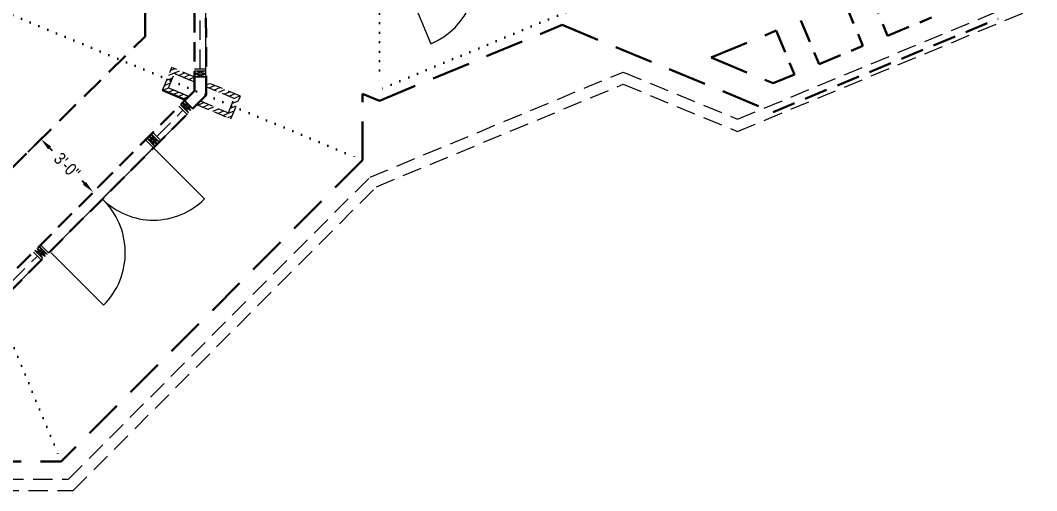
# Model space of a CAD drawing. Header units: inches. Extents: x 2775 to 14269, y 3393 to 7295.
# Drawn here: x 13452.2 to 13945.8, y 3392.9 to 3621.2 of the extents above; entities that cross this region are included whole.
import ezdxf

# ---------------------------------------------------------------- set-up
doc = ezdxf.new("R2010")
doc.units = ezdxf.units.IN
doc.header["$LTSCALE"] = 0.5
doc.header["$MEASUREMENT"] = 0
doc.header["$PDMODE"] = 1
for name, pattern in [('ACAD_ISO07W100', [3, 0, -3]), ('CENTER', [2, 1.25, -0.25, 0.25, -0.25]), ('HIDDEN', [0.375, 0.25, -0.125])]:
    doc.linetypes.add(name, pattern=pattern)
doc.layers.get('Defpoints').update_dxf_attribs({"linetype": 'CONTINUOUS'})
for name, color, linetype, lineweight in [('BALCONY', 3, 'CONTINUOUS', 30), ('DOORS', 7, 'CONTINUOUS', 9), ('GRID', 1, 'CENTER', 20), ('LITE COVE', 7, 'HIDDEN', 30), ('MASONRY', 16, 'HIDDEN', 30), ('ROOF BEAMS', 3, 'HIDDEN', 30), ('ROOFLINE', 7, 'HIDDEN', 30), ('WALL FRAMING', 7, 'CONTINUOUS', 9), ('WALLS', 7, 'HIDDEN', 9), ('WINDOWS', 5, 'HIDDEN', 9)]:
    doc.layers.add(name, color=color, linetype=linetype, lineweight=lineweight)
doc.layers.add('Dim', color=2, linetype='CONTINUOUS')
doc.styles.add('ARCHENT', font='technical.ttf', dxfattribs={"height": 6})
doc.dimstyles.new('ARCHENTLTD', dxfattribs={"dimtxt": 12, "dimasz": 6, "dimexe": 9, "dimexo": 3, "dimgap": 1, "dimtad": 0, "dimdec": 4, "dimzin": 1, "dimdsep": 46, "dimlunit": 4, "dimtxsty": 'ARCHENT', "dimcen": 6, "dimaunit": 1, "dimadec": 5, "dimazin": 0, "dimtfac": 1, "dimtdec": 4, "dimtofl": 0, "dimtmove": 0, "dimatfit": 3, "dimfxl": 1, "dimfrac": 2, "dimtolj": 1, "dimtzin": 0, "dimarcsym": 0})
pattern_1 = [(202.521756, (17030.3694, -9710.384), (0.71818915, -1.73200154), [])]

# ---------------------------------------------------------------- blocks, each defined once
blk = doc.blocks.new('*D55')
at = {"layer": 'Defpoints', "color": 0, "linetype": 'Continuous', "ltscale": 2.5}
for p in [(13462.26, 3563.49), (13462.26, 3563.49), (13487.63, 3537.76)]:
    blk.add_point(p, dxfattribs=at)
at = {"layer": 'Dim', "color": 0, "linetype": 'Continuous', "lineweight": -2, "ltscale": 2.5}
for p, q in [((13460.12, 3561.38), (13455.85, 3557.17)), ((13466.47, 3559.22), (13467.65, 3558.02)), ((13489.77, 3539.87), (13494.04, 3544.08)), ((13483.42, 3542.03), (13482.24, 3543.23))]:
    blk.add_line(p, q, dxfattribs=at)
at = {"layer": 'Dim', "color": 0, "linetype": 'Continuous', "ltscale": 2.5}
for points in [[(13467.18, 3559.92), (13465.76, 3558.51), (13462.26, 3563.49)], [(13484.13, 3542.74), (13482.71, 3541.33), (13487.63, 3537.76)]]:
    blk.add_solid(points, dxfattribs=at)
at = {"layer": 'Dim', "color": 0, "linetype": 'Continuous', "ltscale": 2.5, "insert": (13474.95, 3550.63), "char_height": 6, "attachment_point": 5, "rotation": 314.6011, "style": 'ARCHENT'}
blk.add_mtext('\\A1;3\'-0"', dxfattribs=at)

msp = doc.modelspace()

# ---------------------------------------------------------------- hatches: boundary and pattern name
at = {"layer": 'MASONRY', "lineweight": 9, "ltscale": 75}
h = msp.add_hatch(dxfattribs=at)
h.set_pattern_fill('ANSI31', color=256, scale=15, angle=67.5, style=0)
h.set_pattern_definition(pattern_1)
h.paths.add_polyline_path([(13539.56061, 3582.0451), (13537.84453, 3580.32604), (13554.48144, 3573.32711), (13559.08865, 3584.40836), (13542.4152, 3591.34062), (13542.41732, 3588.90302), (13556.14727, 3583.19456), (13553.27127, 3576.27721)])
at = {"layer": 'WALLS', "ltscale": 50}
h = msp.add_hatch(dxfattribs=at)
h.set_pattern_fill('ANSI31', color=256, scale=15, angle=67.5, style=0)
h.set_pattern_definition(pattern_1)
h.paths.add_polyline_path([(13524.20474, 3588.43343), (13525.62529, 3591.85011), (13523.5458, 3592.70934), (13521.26697, 3587.22831), (13532.32112, 3582.57797), (13534.0372, 3584.29704)])
h.paths.add_polyline_path([(13525.84167, 3598.23135), (13523.5458, 3592.70934), (13525.62529, 3591.85011), (13527.05546, 3595.28997), (13536.91533, 3591.19056), (13536.91321, 3593.62817)])

# ---------------------------------------------------------------- linework, layer by layer
at = {"layer": 'BALCONY', "linetype": 'HIDDEN', "lineweight": 20, "ltscale": 75}
for p, q in [((13800.48025, 3573.16946), (13941.56299, 3631.6762)), ((13800.48361, 3567.21667), (13945.77515, 3627.46879)), ((13622.09594, 3545.06399), (13745.03421, 3596.08958)), ((13745.03421, 3596.08958), (13800.48025, 3573.16946)), ((13745.03846, 3590.13643), (13800.48361, 3567.21667)), ((13475.6626, 3398.48748), (13622.09594, 3545.06399)), ((13261.65796, 3398.38291), (13475.6626, 3398.48748))]:
    msp.add_line(p, q, dxfattribs=at)
at = {"layer": 'BALCONY', "color": 3, "linetype": 'HIDDEN', "lineweight": 20, "ltscale": 75}
for p, q in [((13625.21417, 3540.40329), (13745.03846, 3590.13643)), ((13477.94346, 3392.98859), (13625.21417, 3540.40329)), ((13259.38247, 3392.8818), (13477.94346, 3392.98859))]:
    msp.add_line(p, q, dxfattribs=at)
at = {"layer": 'DOORS', "ltscale": 75}
for p, q in [((13637.70982, 3643.03377), (13651.51068, 3609.78274)), ((13516.19459, 3559.98444), (13541.71121, 3534.49275)), ((13467.1461, 3508.3674), (13492.66271, 3482.87571))]:
    msp.add_line(p, q, dxfattribs=at)
at = {"layer": 'DOORS', "lineweight": 20, "ltscale": 75}
msp.add_line((13516.90709, 3559.26954), (13465.97685, 3508.3764), dxfattribs=at)
at = {"layer": 'DOORS', "lineweight": 9, "ltscale": 75}
for centre, radius, start, end in [((13637.70982, 3643.03377), 36.00132, 292.5409195, 22.5220683), ((13516.86297, 3559.31672), 35.12355, 225.027997, 315.027997), ((13467.1461, 3508.3674), 36.06832, 315.027997, 46.3572198)]:
    msp.add_arc(centre, radius, start, end, dxfattribs=at)
at = {"layer": 'GRID', "ltscale": 50}
for p, q in [((13542.35062, 3584.80275), (13542.30373, 3728.88712)), ((13440.61777, 3482.97512), (13542.35062, 3584.80275))]:
    msp.add_line(p, q, dxfattribs=at)
at = {"layer": 'LITE COVE', "color": 7, "linetype": 'ACAD_ISO07W100', "lineweight": 30, "ltscale": 3}
for p, q in [((13626.61493, 3739.3499), (13626.68858, 3587.55907)), ((13406.03461, 3641.23705), (13618.42856, 3553.30259)), ((13384.0712, 3619.26648), (13472.05045, 3407.03111))]:
    msp.add_line(p, q, dxfattribs=at)
at = {"layer": 'LITE COVE', "linetype": 'ACAD_ISO07W100', "lineweight": 30, "ltscale": 3}
msp.add_line((13751.28347, 3639.27225), (13626.68858, 3587.55907), dxfattribs=at)
at = {"layer": 'LITE COVE', "ltscale": 90}
for p, q in [((13512.86016, 3613.39025), (13512.84873, 3636.78125)), ((13423.19591, 3524.96604), (13512.86016, 3613.39025))]:
    msp.add_line(p, q, dxfattribs=at)
at = {"layer": 'MASONRY', "linetype": 'Continuous', "lineweight": 30, "ltscale": 1.5}
msp.add_line((13521.26697, 3587.22831), (13532.32112, 3582.57797), dxfattribs=at)
at = {"layer": 'ROOF BEAMS', "ltscale": 75}
for p, q in [((13536.87303, 3587.07046), (13536.82874, 3677.70503)), ((13542.41317, 3584.77686), (13542.36702, 3679.22291)), ((13536.92551, 3587.04873), (13438.33682, 3488.47411)), ((13542.42719, 3584.77105), (13440.61767, 3482.97531))]:
    msp.add_line(p, q, dxfattribs=at)
at = {"layer": 'ROOFLINE', "color": 7, "linetype": 'HIDDEN', "ltscale": 90}
for p, q in [((13864.58458, 3634.91659), (13873.38115, 3613.72263)), ((13852.55909, 3629.97797), (13861.37428, 3608.73914)), ((13831.31357, 3621.16749), (13840.13141, 3599.92228)), ((13819.30519, 3616.18764), (13828.12452, 3594.93884))]:
    msp.add_line(p, q, dxfattribs=at)
at = {"layer": 'ROOFLINE', "linetype": 'HIDDEN', "ltscale": 150}
for p, q in [((13626.68037, 3582.1421), (13715.35052, 3618.9447)), ((13715.35052, 3618.9447), (13817.81092, 3576.58875)), ((13787.72683, 3603.09216), (13819.30519, 3616.18764)), ((13787.72683, 3603.09216), (13817.80799, 3590.65696)), ((13618.42856, 3553.30259), (13618.41279, 3585.56038)), ((13618.41279, 3585.56038), (13626.68037, 3582.1421)), ((13618.42856, 3553.30259), (13472.05045, 3407.03111)), ((13265.19672, 3406.93004), (13472.05045, 3407.03111))]:
    msp.add_line(p, q, dxfattribs=at)
at = {"layer": 'ROOFLINE', "linetype": 'HIDDEN', "lineweight": 30, "ltscale": 90}
for p, q in [((13817.81092, 3576.58875), (13927.00611, 3621.91027)), ((13873.38115, 3613.72263), (13894.62414, 3622.53954)), ((13840.13141, 3599.92228), (13861.37428, 3608.73914)), ((13817.80799, 3590.65696), (13828.12452, 3594.93884))]:
    msp.add_line(p, q, dxfattribs=at)
at = {"layer": 'WALL FRAMING', "ltscale": 50}
for p, q in [((13536.868, 3596.67885), (13542.40376, 3596.67975)), ((13536.86825, 3595.17885), (13542.40401, 3595.17975)), ((13536.86849, 3593.67885), (13542.40425, 3593.67975)), ((13529.94805, 3580.16988), (13533.85026, 3576.27067)), ((13531.0083, 3581.23095), (13534.91051, 3577.33174)), ((13532.06855, 3582.29202), (13535.97076, 3578.39281)), ((13513.69254, 3563.89848), (13517.59307, 3560.00096)), ((13514.75279, 3564.95955), (13518.65332, 3561.06202)), ((13515.81268, 3566.02099), (13519.71357, 3562.12309)), ((13459.27193, 3509.42466), (13463.16682, 3505.53277)), ((13460.33218, 3510.48573), (13464.22707, 3506.59384)), ((13461.39206, 3511.54717), (13465.28733, 3507.6549))]:
    msp.add_line(p, q, dxfattribs=at)
at = {"layer": 'WALL FRAMING', "lineweight": 9, "ltscale": 150}
for p, q in [((13542.40401, 3595.17975), (13536.868, 3596.67885)), ((13542.40376, 3596.67975), (13536.86825, 3595.17885)), ((13536.86825, 3595.17885), (13542.40425, 3593.67975)), ((13536.86849, 3593.67885), (13542.40401, 3595.17975)), ((13534.8987, 3577.34355), (13529.94805, 3580.16988)), ((13533.83856, 3576.28237), (13531.0083, 3581.23095)), ((13531.0083, 3581.23095), (13535.95884, 3578.40473)), ((13532.06855, 3582.29202), (13534.8987, 3577.34355)), ((13513.69247, 3563.89856), (13518.65332, 3561.06202)), ((13517.59307, 3560.00096), (13514.75279, 3564.95955)), ((13514.75279, 3564.95955), (13519.70333, 3562.13332)), ((13518.65332, 3561.06202), (13515.81268, 3566.02099)), ((13464.22707, 3506.59384), (13459.27193, 3509.42466)), ((13463.16244, 3505.53715), (13460.33218, 3510.48573)), ((13460.33218, 3510.48573), (13465.28733, 3507.6549)), ((13461.39206, 3511.54717), (13464.22707, 3506.59384))]:
    msp.add_line(p, q, dxfattribs=at)
at = {"layer": 'WALLS', "ltscale": 50}
for p, q in [((13521.26697, 3587.22831), (13525.84167, 3598.23135)), ((13536.91321, 3593.62817), (13525.84167, 3598.23135)), ((13524.20474, 3588.43343), (13527.05546, 3595.28997)), ((13559.08865, 3584.40836), (13542.4152, 3591.34062)), ((13556.14727, 3583.19456), (13542.41719, 3588.90307)), ((13553.27127, 3576.27721), (13556.14727, 3583.19456)), ((13554.48144, 3573.32711), (13559.08865, 3584.40836)), ((13537.84453, 3580.32604), (13554.48169, 3573.327)), ((13539.56061, 3582.0451), (13553.27127, 3576.27721))]:
    msp.add_line(p, q, dxfattribs=at)
at = {"layer": 'WALLS', "color": 4, "ltscale": 1.5}
for p, q in [((13536.91533, 3591.19056), (13527.05546, 3595.28997)), ((13524.20474, 3588.43343), (13534.0372, 3584.29704))]:
    msp.add_line(p, q, dxfattribs=at)
at = {"layer": 'WALLS', "color": 4, "ltscale": 50}
for p, q in [((13536.86784, 3597.67885), (13542.4036, 3597.67975)), ((13529.24121, 3579.46251), (13533.14343, 3575.5633)), ((13516.51951, 3566.72837), (13520.42041, 3562.83047)), ((13512.9857, 3563.1911), (13516.88624, 3559.29358)), ((13462.0989, 3512.25454), (13465.99416, 3508.36228)), ((13458.56509, 3508.71728), (13462.45999, 3504.82539))]:
    msp.add_line(p, q, dxfattribs=at)
at = {"layer": 'WINDOWS', "ltscale": 75}
for p, q in [((13539.63572, 3597.6793), (13539.61227, 3669.6793)), ((13518.46996, 3564.77942), (13531.19232, 3577.5129)), ((13447.79018, 3494.03785), (13460.51254, 3506.77134))]:
    msp.add_line(p, q, dxfattribs=at)

# ---------------------------------------------------------------- dimensions: what is measured, and where the dimension line sits
at = {"layer": 'Dim', "color": 3, "linetype": 'Continuous', "ltscale": 2.5}
dim = msp.add_aligned_dim(p1=(13487.63117, 3537.76142), p2=(13462.25925, 3563.48914), distance=0, text='3\'-0"', dimstyle='ARCHENTLTD', dxfattribs=at)
dim.commit()
dim.dimension.update_dxf_attribs({"geometry": '*D55', "text_midpoint": (13474.94521, 3550.62528)})

doc.saveas('drawing.dxf')
